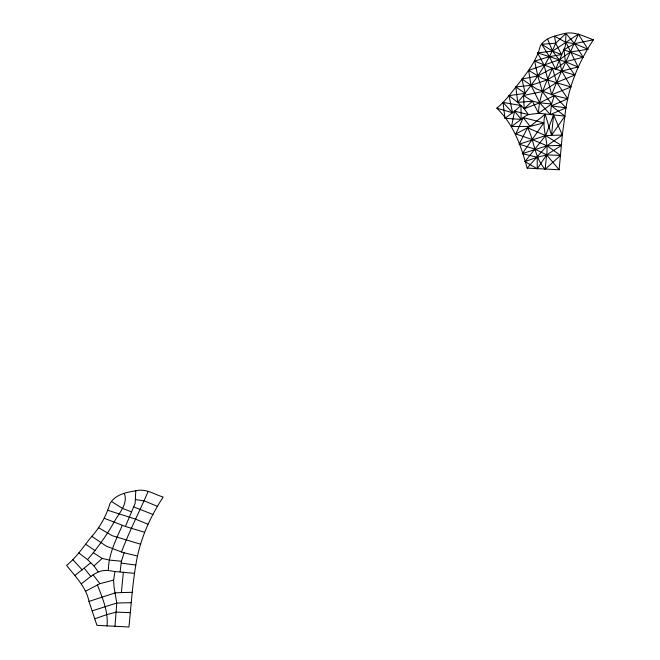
<?xml version="1.0" encoding="UTF-8"?>
<svg xmlns="http://www.w3.org/2000/svg" width="660" height="660" viewBox="0 0 660 660"><rect width="100%" height="100%" fill="white"/><g stroke="black" fill="none" stroke-linecap="round" stroke-linejoin="round"><path stroke-width="0.99" d="M104.453 518.364L125.425 526.482L135.151 503.349L135.77 490.71M534.658 61.116L549.392 56.653L561.503 54.566L555.646 43.205L541.744 44.294L549.392 56.653L555.629 69.242L565.348 46.101L565.966 33.47L555.646 43.205C546.909 64.853 532.496 84.29 517.737 102.382L524.188 108.702L528.388 114.576L538.568 113.314L564.886 116.111C567.732 88.671 578.152 62.684 593.389 39.814C583.555 36.217 573.54 30.64 562.699 33.932C554.384 36.044 544.772 38.024 540.251 46.183C535.87 63.277 524.172 76.329 513.562 89.933C508.505 96.467 503.233 102.919 496.815 108.182C513.86 124.765 520.971 145.612 527.134 168.102L559.135 169.752L562.369 134.483L564.886 116.111L551.389 105.839L567.773 98.785L556.71 82.401L552.428 68.203L534.658 61.116L537.768 75.982L542.454 91.534L551.611 103.999L550.3 114.584L566.024 107.836L554.326 95.56L536.44 88.894L521.92 79.051L537.768 75.982L552.428 68.203L574.778 75.034L556.71 82.401L542.454 91.534L523.553 95.461L524.188 108.702L539.723 102.836L554.326 95.56L567.773 98.785M88.993 601.433C86.13 586.979 75.331 576.568 66.61 565.422C75.991 557.716 82.904 547.61 90.296 538.114C99.553 528.066 106.079 516.433 110.047 503.431C116.011 493.548 128.618 491.939 139.037 490.248C147.823 489.505 155.133 494.678 163.185 497.062C149.779 517.473 139.755 540.029 135.935 564.275C132.338 585.032 131.125 606.07 128.931 627L96.929 625.342L88.993 601.433L115.409 592.828L121.357 592.589L123.379 572.17M527.579 127.751C534.674 141.24 534.328 157.674 545.143 169.199L560.604 155.438L546.991 145.769L532.339 139.606L515.798 133.947L530.104 126.423L545.193 114.279C540.969 127.867 548.988 141.157 546.612 154.877L537.256 168.77L524.964 161.568L537.223 157.278L546.612 154.877L561.445 145.431L545.606 135.589L527.579 127.751L519.189 144.185L545.606 135.589L551.554 135.35L553.575 114.931L562.32 135.061L546.991 145.769L527.134 168.102M114.947 626.447L116.787 603.017L114.097 587.375L113.602 580.09L114.988 571.527L134.689 573.358M545.143 169.199L546.612 154.877L535.103 149.185L519.189 144.185M81.32 583.754C89.512 577.913 97.251 569.176 108.364 570.553C108.438 554.359 115.954 539.929 122.224 525.442M554.326 95.56L551.611 103.999L538.568 113.314C538.634 97.111 546.158 82.681 552.428 68.203M120.095 571.832L121.415 561.239L124.129 552.808L137.577 556.034M537.256 168.77L537.223 157.278L522.324 153.631L543.799 122.843L530.104 126.423L511.525 126.505L514.577 111.169L520.963 105.542L503.027 102.399L504.999 118.338L521.136 119.377L524.461 116.622L528.388 114.576L514.577 111.169L504.999 118.338M553.575 114.931L545.606 135.589L524.964 161.568M148.145 491.386C139.466 511.681 129.294 531.284 121.481 551.983L106.235 546.142L91.724 536.291M550.3 114.584L539.723 102.836L531.011 85.305L528.619 70.389L559.259 59.804L570.347 52.016L587.969 49.261L578.341 34.139C569.671 54.434 559.49 74.044 551.686 94.743L570.933 87.013L561.784 71.082L559.259 59.804L552.593 51.125L547.594 39.097M515.798 133.947L523.289 117.595L543.799 122.843M562.32 135.061L551.554 135.35L564.886 116.111M98.191 571.816L93.984 565.95L87.532 559.622C97.416 548.056 106.442 535.681 113.908 522.423C118.462 513.389 128.395 504.512 124.352 493.433M121.415 561.239L109.527 560.084L102.209 558.442L93.984 565.95M551.611 103.999L539.723 102.836L532.414 101.194L524.188 108.702M74.803 575.586L90.758 562.782M555.629 69.242L565.414 61.759L583.168 57.23L574.538 43.634L565.966 33.47M511.525 126.505L521.136 119.377L520.963 105.542M551.686 94.743L544.104 65.175L537.553 52.874L552.593 51.125L578.341 34.139M574.778 75.034L565.414 61.759L563.995 49.714L574.538 43.634L593.389 39.814M85.594 591.195L99.907 583.671L113.602 580.09M94.759 618.808L107.019 614.526L116.416 612.117L130.399 612.678M522.324 153.631L546.991 145.769L561.445 145.431M92.128 610.871L116.787 603.017L131.249 602.679M555.646 43.205L554.548 36.193L565.917 42.38L578.086 66.957L561.784 71.082L547.445 79.81L531.011 85.305L515.839 86.963L517.737 102.382L532.414 101.194L538.568 113.314M496.815 108.182L512.523 112.761L509 95.65L525.203 93.357L521.92 79.051M121.357 592.589L132.115 592.301M560.604 155.438L546.612 154.877L559.135 169.752M551.389 105.839L566.024 107.836M121.184 563.079L135.82 565.076M565.917 42.38L574.538 43.634L587.969 49.261M135.713 499.62L144.334 500.882L157.765 506.509M108.364 570.553L114.988 571.527M570.933 87.013L542.429 78.466L528.619 70.389M140.737 544.253L112.233 535.706L98.414 527.629M125.425 526.482L144.581 532.273M121.481 551.983L124.129 552.808M537.553 52.874L565.414 61.759L578.086 66.957M107.349 510.122L135.218 519.007L147.881 524.197M563.995 49.714L583.168 57.23M133.798 506.962L152.971 514.478M561.503 54.566L552.593 51.125L541.744 44.294M131.307 511.805L122.389 508.365L111.548 501.534M523.553 95.461L532.414 101.194M93.357 552.709L102.209 558.442M515.839 86.963L525.203 93.357M85.635 544.203L94.999 550.605M509 95.65L517.737 102.382M78.796 552.898L87.532 559.622M503.027 102.399L512.523 112.761M72.823 559.639L82.327 570.009M514.577 111.169L521.136 119.377M84.381 568.409L90.931 576.617M523.289 117.595L530.104 126.423M93.085 574.835L99.907 583.671M97.383 584.999C102.581 598.042 108.355 611.671 107.052 626.018M545.193 114.279L551.554 135.35"/></g></svg>
